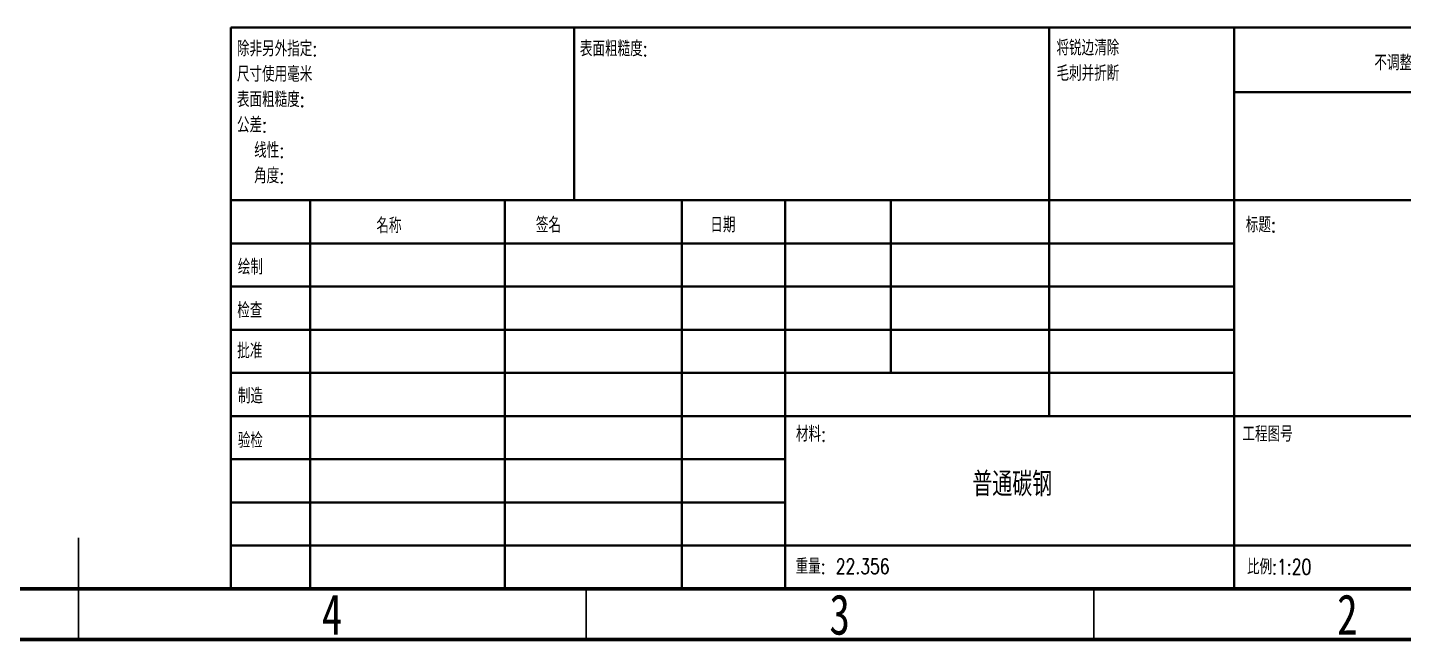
# Model space of a CAD drawing. Header units: millimetres. Extents: x 15 to 415, y 5 to 292.
# Drawn here: x 210 to 345.5, y 5 to 65.3 of the extents above; entities that cross this region are included whole.
import ezdxf

# ---------------------------------------------------------------- set-up
doc = ezdxf.new("R2010")
doc.units = ezdxf.units.MM
doc.styles.add('SLDTEXTSTYLE0', font='TXT', dxfattribs={"width": 0.75})
doc.styles.add('SLDTEXTSTYLE1', font='TXT', dxfattribs={"width": 0.75, "bigfont": 'bigfont'})

# ---------------------------------------------------------------- blocks, each defined once
blk = doc.blocks.new('SW_NOTE_0')
at = {"color": 0, "linetype": 'Continuous', "lineweight": 0, "char_height": 1.5, "attachment_point": 1, "style": 'SLDTEXTSTYLE1'}
for s, insert in [('\\M+18F9C\\M+194F1另\\M+18A4F\\M+18E77\\M+192E8:', (0, 1.93)), ('\\M+18EDA\\M+190A1\\M+18E67\\M+19770\\M+19F7C\\M+195C4', (0, -0.57)), ('\\M+1955C\\M+196CA\\M+19165糙\\M+19378:', (0, -3.07)), ('\\M+18CF6\\M+18DB7:', (0, -5.57)), ('线\\M+190AB:', (1.69, -8.07)), ('\\M+18A70\\M+19378:', (1.69, -10.57))]:
    blk.add_mtext(s, dxfattribs=dict(at, insert=insert))
blk = doc.blocks.new('SW_NOTE_1')
at = {"color": 0, "linetype": 'Continuous', "lineweight": 0, "char_height": 1.5, "attachment_point": 1, "style": 'SLDTEXTSTYLE1'}
for s, insert in [('\\M+18FAB锐边\\M+190B4\\M+18F9C', (0, 1.93)), ('\\M+196D1\\M+18E68\\M+19BF3\\M+190DC\\M+19266', (0, -0.57))]:
    blk.add_mtext(s, dxfattribs=dict(at, insert=insert))

msp = doc.modelspace()

# ---------------------------------------------------------------- linework, layer by layer
at = {"color": 7, "linetype": 'Continuous', "lineweight": 40}
for p, q in [((230, 65.25), (410, 65.25)), ((230, 65.25), (230, 10)), ((263.8, 48.25), (263.8, 65.25)), ((310.6, 65.25), (310.6, 27)), ((328.8, 65.25), (328.8, 10)), ((410, 58.875), (328.8, 58.875)), ((410, 48.25), (230, 48.25)), ((237.8, 48.25), (237.8, 10)), ((256.99095, 48.25), (256.99095, 10)), ((274.39893, 48.25), (274.39893, 10)), ((284.6, 10), (284.6, 48.25)), ((295, 31.25), (295, 48.25)), ((328.8, 44), (230, 44)), ((328.8, 39.75), (230, 39.75)), ((328.8, 35.5), (230, 35.5)), ((328.8, 31.25), (230, 31.25)), ((284.6, 27), (230, 27)), ((284.6, 27), (410, 27)), ((284.6, 22.74993), (230, 22.74993)), ((284.6, 18.5), (230, 18.5)), ((230, 14.25), (410, 14.25))]:
    msp.add_line(p, q, dxfattribs=at)
at = {"color": 7, "linetype": 'Continuous', "lineweight": 30}
for p, q in [((215, 5), (215, 15)), ((215, 10), (215, 5)), ((265, 10), (265, 5)), ((315, 10), (315, 5))]:
    msp.add_line(p, q, dxfattribs=at)
at = {"color": 7, "linetype": 'Continuous', "lineweight": 60}
for p, q in [((410, 10), (20, 10)), ((415, 5), (15, 5))]:
    msp.add_line(p, q, dxfattribs=at)

# ---------------------------------------------------------------- block references
at = {"color": 7, "linetype": 'Continuous', "lineweight": 0}
for name, p in [('SW_NOTE_0', (230.59367, 61.98737)), ('SW_NOTE_1', (311.30922, 62.06949))]:
    msp.add_blockref(name, p, dxfattribs=at)

# ---------------------------------------------------------------- texts
for s, insert, char_height, attachment_point, style in [('\\M+1955C\\M+196CA\\M+19165糙\\M+19378:', (264.37129, 63.91927), 1.5, 1, 'SLDTEXTSTYLE1'), ('\\M+19573调\\M+190AE\\M+18D48\\M+192F6图\\M+194E4\\M+197E1', (342.61464, 62.53299), 1.5, 1, 'SLDTEXTSTYLE1'), ('\\M+196BC\\M+18FCC', (244.32224, 46.50148), 1.5, 1, 'SLDTEXTSTYLE1'), ('签\\M+196BC', (260.03359, 46.56176), 1.5, 1, 'SLDTEXTSTYLE1'), ('\\M+193FA\\M+18AFA', (277.2147, 46.57618), 1.5, 1, 'SLDTEXTSTYLE1'), ('标题:', (329.95619, 46.57618), 1.5, 1, 'SLDTEXTSTYLE1'), ('绘\\M+190A7', (230.68467, 42.42971), 1.5, 1, 'SLDTEXTSTYLE1'), ('检查', (230.62358, 38.15441), 1.5, 1, 'SLDTEXTSTYLE1'), ('\\M+194E1\\M+18F79', (230.62163, 34.17683), 1.5, 1, 'SLDTEXTSTYLE1'), ('\\M+190A7\\M+191A2', (230.68219, 29.7337), 1.5, 1, 'SLDTEXTSTYLE1'), ('\\M+18DDE\\M+197BF:', (285.64586, 25.98606), 1.5, 1, 'SLDTEXTSTYLE1'), ('\\M+18D48\\M+192F6图\\M+18D86', (329.62865, 25.98606), 1.5, 1, 'SLDTEXTSTYLE1'), ('验检', (230.67686, 25.34965), 1.5, 1, 'SLDTEXTSTYLE1'), ('\\M+19581\\M+192CA碳钢', (306.95492, 21.48557), 2.38125, 2, 'SLDTEXTSTYLE1'), ('\\M+18F64\\M+197CA: 22.356', (285.61781, 12.94931), 1.4986, 1, 'SLDTEXTSTYLE1'), ('\\M+194E4\\M+197E1:1:20', (330.07397, 12.90009), 1.5, 1, 'SLDTEXTSTYLE1'), ('4', (239.96004, 9.44577), 3.96875, 2, 'SLDTEXTSTYLE0'), ('3', (289.96004, 9.44577), 3.96875, 2, 'SLDTEXTSTYLE0'), ('2', (339.96004, 9.44577), 3.96875, 2, 'SLDTEXTSTYLE0')]:
    msp.add_mtext(s, dxfattribs=dict(at, insert=insert, char_height=char_height, attachment_point=attachment_point, style=style))

doc.saveas('drawing.dxf')
